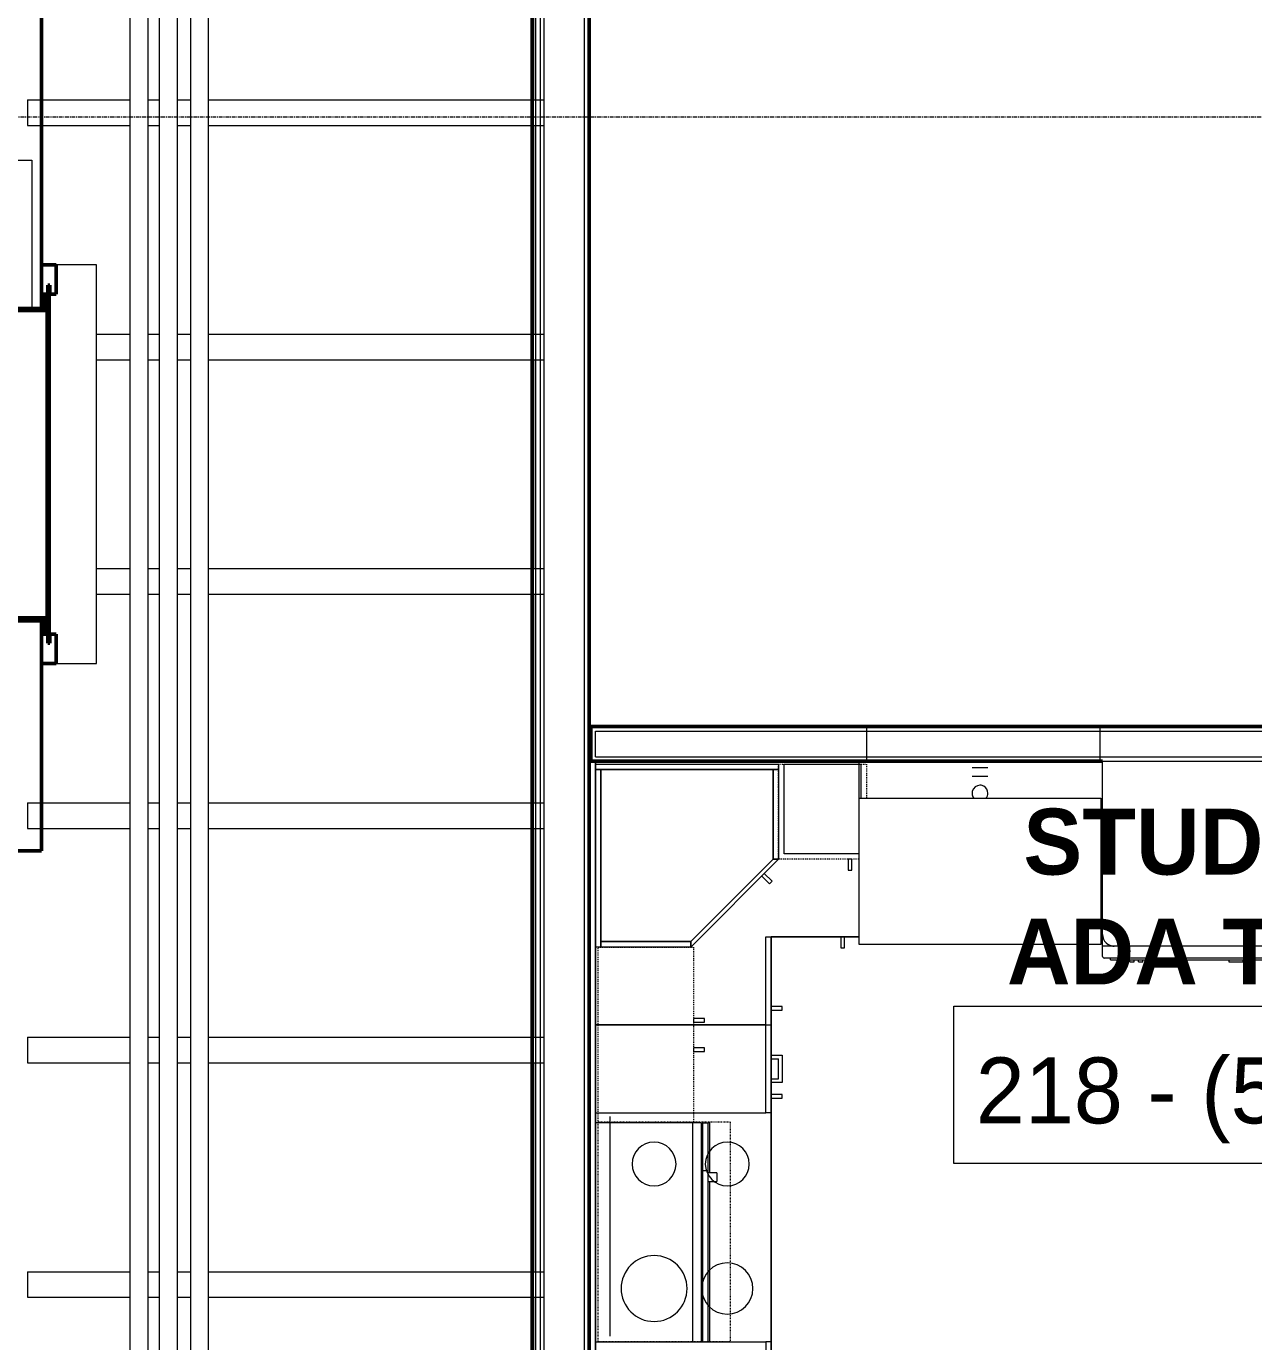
# Model space of a CAD drawing. Header units: inches. Extents: x -4235 to -464, y 9767 to 12359.
# Drawn here: x -3479.4 to -3311.8, y 11368 to 11547.6 of the extents above; entities that cross this region are included whole.
import ezdxf

# ---------------------------------------------------------------- set-up
doc = ezdxf.new("R2010")
doc.units = ezdxf.units.IN
doc.header["$MEASUREMENT"] = 0
for name, pattern in [('Dash', [0.25, 0.125, -0.125]), ('Grid Line 1_2_', [0.875, 0.5, -0.125, 0.125, -0.125]), ('Overhead', [0.15625, 0.09375, -0.0625])]:
    doc.linetypes.add(name, pattern=pattern)
for name, color, linetype, lineweight in [('0-1', 7, 'Continuous', 5), ('0-2', 10, 'Continuous', 9), ('A-AREA-IDEN', 2, 'Continuous', 9), ('A-FLOR-3', 192, 'Continuous', 9), ('A-GENM-1', 254, 'Continuous', 9), ('A-GENM-2', 10, 'Continuous', 9), ('A-GENM-3', 7, 'Continuous', 50), ('A-WALL-1', 7, 'Continuous', 50), ('A-WALL-2', 250, 'Continuous', 13), ('A-WALL-3', 10, 'Continuous', 9), ('A-WALL-4', 254, 'Continuous', 9), ('A-WALL-5', 113, 'Continuous', 9), ('G-IMPT-1', 10, 'Continuous', 9), ('I-WALL-1', 7, 'Continuous', 50), ('I-WALL-3', 254, 'Continuous', 9), ('P-PIPE-1', 10, 'Continuous', 9), ('P-SANR-FIXT-1', 10, 'Continuous', 9), ('P-SANR-FIXT-2', 254, 'Continuous', 9), ('Q-CASE', 31, 'Continuous', 9), ('Q-CASE-1', 254, 'Continuous', 9), ('Q-CASE-2', 10, 'Continuous', 9), ('Q-CASE-3', 254, 'Dash', 9), ('Q-CASE-4', 10, 'Dash', 9), ('Q-SPCQ-1', 10, 'Continuous', 9), ('Q-SPCQ-2', 91, 'Overhead', 9), ('S-BEAM', 12, 'Continuous', 9), ('S-GRID-1', 1, 'Grid Line 1_2_', 9)]:
    doc.layers.add(name, color=color, linetype=linetype, lineweight=lineweight)
doc.styles.add('Century Gothic', font='ufonts.com_century-gothic.ttf', dxfattribs={"height": 9})
doc.styles.add('Century Gothic_B', font='GOTHICB.TTF', dxfattribs={"height": 9})

# ---------------------------------------------------------------- blocks, each defined once
blk = doc.blocks.new('Range - 24_ x 30_-2320547-BACKGROUND - RCP - 2ND FLOOR')
at = {"layer": 'Q-SPCQ-1'}
blk.add_line((0, 22), (30, 22), dxfattribs=at)
for centre, radius, start, end in [((6.5, 16), 4.5, 360, 180), ((23.5, 16), 3, 360, 180), ((6.5, 16), 4.5, 180, 360), ((23.5, 16), 3, 180, 0), ((6.5, 6), 3.5, 360, 180), ((23.5, 6), 3, 360, 180), ((6.5, 6), 3.5, 180, 0), ((23.5, 6), 3, 180, 360)]:
    blk.add_arc(centre, radius, start, end, dxfattribs=at)
blk = doc.blocks.new('Dishwasher_15404 - 34_ counter-2817256-BACKGROUND - RCP - 2ND FLOOR')
at = {"layer": 'Q-SPCQ-1'}
for p, q in [((0, -24), (0, 0)), ((0, 0), (23.68, 0)), ((23.68, 0), (25.25, 0)), ((25.25, 0), (26.68, 0)), ((25.25, 0), (25.25, -1.57)), ((25.25, -1.57), (25.25, -22.43)), ((26.87, -0.2), (26.87, -23.8)), ((27.12, -1.09), (26.87, -1.09)), ((27.12, -2.61), (27.12, -1.09)), ((27.12, -3.81), (27.12, -2.61)), ((27.12, -20.19), (27.12, -3.81)), ((27.37, -4.82), (27.12, -4.82)), ((27.37, -5.81), (27.37, -4.82)), ((27.12, -6.79), (27.37, -6.79)), ((27.37, -6.79), (27.37, -5.81)), ((27.37, -16.15), (27.12, -16.15)), ((27.37, -16.74), (27.37, -16.15)), ((27.37, -16.74), (27.12, -16.74)), ((27.37, -17.33), (27.12, -17.33)), ((27.37, -17.92), (27.12, -17.92)), ((27.37, -17.92), (27.37, -17.33)), ((27.37, -18.51), (27.12, -18.51)), ((27.37, -19.1), (27.12, -19.1)), ((27.37, -19.69), (27.12, -19.69)), ((27.37, -19.1), (27.37, -18.51)), ((27.37, -20.28), (27.37, -19.69)), ((27.12, -21.39), (27.12, -20.19)), ((27.37, -20.28), (27.12, -20.28)), ((27.12, -22.91), (27.12, -21.39)), ((25.25, -22.43), (25.25, -24)), ((27.12, -22.91), (26.87, -22.91)), ((23.68, -24), (0, -24)), ((25.25, -24), (23.68, -24)), ((26.68, -24), (25.25, -24))]:
    blk.add_line(p, q, dxfattribs=at)
for centre, radius, start, end in [((26.68, -0.2), 0.197, 15, 90), ((26.68, -0.2), 0.197, 0, 90), ((23.68, -1.57), 1.57, 0, 90), ((23.68, -1.57), 1.57, 32.077, 42.3359), ((23.68, -1.57), 1.57, 17.8182, 27.5266), ((23.68, -1.57), 1.57, 0, 13.6425), ((23.68, -22.43), 1.57, 270, 0), ((23.68, -22.43), 1.57, 317.6641, 327.923), ((23.68, -22.43), 1.57, 332.4734, 342.1818), ((23.68, -22.43), 1.57, 346.3575, 0), ((26.68, -23.8), 0.197, 270, 0)]:
    blk.add_arc(centre, radius, start, end, dxfattribs=at)
blk = doc.blocks.new('30quot_MicrowaveVent_11166 - 70cm miele oven-V126-BACKGROUND - RCP - 2ND FLOOR')
at = {"layer": 'Q-CASE-1'}
for p, q in [((-14.2, -0.38), (-14.2, -13.23)), ((15.68, -13.23), (15.68, -0.38)), ((-14.2, -13.23), (-14.2, -14.49)), ((15.68, -13.23), (-14.2, -13.23)), ((15.68, -14.49), (15.68, -13.23)), ((-14.2, -14.49), (15.68, -14.49)), ((9.18, -14.61), (-14.2, -14.61)), ((-14.2, -14.61), (-14.2, -15.39)), ((-14.2, -15.39), (-14.2, -15.6)), ((-14.2, -15.39), (9.18, -15.39)), ((-14.2, -15.6), (7.69, -15.6)), ((7.69, -15.39), (7.69, -16.16)), ((7.69, -16.16), (7.69, -16.55)), ((8.88, -16.55), (8.88, -15.39)), ((8.88, -15.6), (15.68, -15.6)), ((9.18, -14.61), (9.18, -15.39)), ((15.68, -14.61), (9.18, -14.61)), ((9.18, -14.61), (9.18, -15.39)), ((9.18, -15.39), (15.68, -15.39)), ((15.68, -14.61), (15.68, -15.39)), ((15.68, -15.6), (15.68, -15.39)), ((7.69, -16.6), (8.88, -16.6))]:
    blk.add_line(p, q, dxfattribs=at)
at = {"layer": 'Q-CASE-2'}
for p, q in [((-14.2, 0), (-14.2, -0.38)), ((15.68, 0), (-14.2, 0)), ((15.68, -0.38), (15.68, 0))]:
    blk.add_line(p, q, dxfattribs=at)
blk = doc.blocks.new('Base Cabinet 3 Drawer 230 - Base Cabinet 3 Drawer 230 27_-2571739-BACKGROUND - RCP - 2ND FLOOR')
at = {"layer": 'Q-CASE-2'}
for p, q in [((-12.76, -23.25), (-12.76, 0)), ((-12.76, 0), (14.24, 0)), ((14.24, 0), (14.24, -23.25)), ((-12.76, -23.25), (-12.76, -24)), ((14.24, -23.25), (-12.76, -23.25)), ((14.24, -24), (14.24, -23.25)), ((-12.76, -24), (14.24, -24)), ((-0.64, -24), (-1.14, -24)), ((-1.14, -25.5), (-1.14, -24)), ((-0.64, -25), (-0.64, -24)), ((-0.64, -25), (2.11, -25)), ((2.11, -25), (2.11, -24)), ((2.11, -24), (2.61, -24)), ((2.61, -24), (2.61, -25.5)), ((2.61, -25.5), (-1.14, -25.5))]:
    blk.add_line(p, q, dxfattribs=at)
blk = doc.blocks.new('Single Door 1 Drawer 211 - 211 Base Cabinet Single Door1 Drawer 12_-2709705-BACKGROUND - RCP - 2ND FLOOR')
at = {"layer": 'Q-CASE-2'}
for p, q in [((-7.14, 24), (-7.14, 25.5)), ((-7.14, 25.5), (-3.39, 25.5)), ((-3.39, 25.5), (-3.39, 24)), ((-1.27, 25.5), (-1.76, 25.5)), ((-1.76, 25.5), (-1.76, 24)), ((-1.27, 24), (-1.27, 25.5)), ((-11.26, 24), (0.74, 24)), ((-11.26, 23.25), (-11.26, 24)), ((-7.14, 24), (-6.64, 24)), ((-3.89, 25), (-6.64, 25)), ((-6.64, 24), (-6.64, 25)), ((-3.89, 24), (-3.89, 25)), ((-3.39, 24), (-3.89, 24)), ((-1.76, 24), (-1.27, 24)), ((0.74, 24), (0.74, 23.25)), ((0.74, 23.25), (-11.26, 23.25)), ((-11.26, 23.25), (-11.26, 0)), ((0.74, 0), (0.74, 23.25)), ((-11.26, 0), (0.74, 0))]:
    blk.add_line(p, q, dxfattribs=at)
blk = doc.blocks.new('Base Cabinet Corner 197 - Base Cabinet Corner 197-2569781-BACKGROUND - RCP - 2ND FLOOR')
at = {"layer": 'Q-CASE-2'}
for p, q in [((0.74, 36), (-23.26, 36)), ((-23.26, 36), (-23.26, 0)), ((0.74, 23.25), (0.74, 36)), ((0.74, 24), (0.74, 36)), ((0.73, 34), (0.73, 33.51)), ((2.23, 34), (0.73, 34)), ((0.73, 33.51), (2.23, 33.51)), ((2.23, 33.51), (2.23, 34)), ((10.73, 25.5), (10.24, 25.5)), ((10.24, 25.5), (10.24, 24)), ((10.73, 24), (10.73, 25.5)), ((12.74, 24), (0.74, 24)), ((0.74, 23.25), (0.74, 24)), ((10.24, 24), (10.73, 24)), ((12.74, 0), (12.74, 24)), ((12.74, 23.25), (0.74, 23.25)), ((-23.26, 0), (12.74, 0))]:
    blk.add_line(p, q, dxfattribs=at)
blk = doc.blocks.new('308 - 308 x 24_-V127-BACKGROUND - RCP - 2ND FLOOR')
at = {"layer": 'Q-CASE'}
for p, q in [((-12, 13.19), (0, 25.19)), ((0, 25.19), (0, 24.44)), ((0, 24.44), (-11.25, 13.19)), ((-11.25, 13.19), (-12, 13.19))]:
    blk.add_line(p, q, dxfattribs=at)
at = {"layer": 'Q-CASE-1'}
for p, q in [((0, 25.19), (12.25, 25.19)), ((0, 24.44), (0, 25.19)), ((12.25, 25.19), (12.25, 24.44)), ((12.25, 0.94), (12.25, 25.19)), ((12.25, 25.19), (12.63, 25.19)), ((-11.25, 13.19), (0, 24.44)), ((0, 24.44), (12.25, 24.44)), ((12.25, 24.44), (0, 24.44)), ((12.25, 24.44), (12.25, 0.94)), ((-10.76, 16.55), (-11.11, 16.2)), ((-11.11, 16.2), (-10.05, 15.14)), ((-9.7, 15.49), (-10.76, 16.55)), ((-12, 13.19), (-11.25, 13.19)), ((-12, 3.33), (-12, 13.19)), ((-11.25, 3.27), (-11.25, 13.19)), ((-11.25, 13.19), (-11.25, 3.27)), ((-12, 0.94), (-12, 3.31)), ((-11.25, 0.94), (-11.25, 3.2)), ((-11.25, 3.2), (-11.25, 0.94)), ((-11.25, 0.94), (-12, 0.94)), ((-12, 0.19), (-12, 0.94)), ((-12, 0.94), (12.63, 0.94)), ((12.25, 0.94), (-11.25, 0.94)), ((12.63, 0.94), (12.25, 0.94))]:
    blk.add_line(p, q, dxfattribs=at)
at = {"layer": 'Q-CASE-2'}
for p, q in [((12.63, 25.19), (13, 25.19)), ((13, 25.19), (13, 0.94)), ((10.32, 0.19), (-12, 0.19)), ((12.63, 0.19), (10.37, 0.19)), ((13, 0.94), (12.63, 0.94)), ((12.63, 0.94), (13, 0.94)), ((13, 0.19), (12.63, 0.19)), ((13, 0.94), (13, 0.19))]:
    blk.add_line(p, q, dxfattribs=at)
blk = doc.blocks.new('300 Series Wall Hung Cabinet_301 - 12_ x 24_-V26-BACKGROUND - RCP - 2ND FLOOR')
at = {"layer": 'Q-CASE-1'}
for p, q in [((-3.51, 14.69), (-4, 14.69)), ((-4, 14.69), (-4, 13.19)), ((-3.51, 13.19), (-3.51, 14.69)), ((-4, 13.19), (-3.51, 13.19)), ((-5, 12.44), (5.25, 12.44)), ((5.25, 12.44), (5.25, 3.44)), ((-5.25, 0.19), (-5.25, 4.87)), ((5.25, 3.41), (5.25, 0.19))]:
    blk.add_line(p, q, dxfattribs=at)
at = {"layer": 'Q-CASE-2'}
blk.add_line((5.25, 0.19), (-5.25, 0.19), dxfattribs=at)
at = {"layer": 'Q-CASE-3'}
for p, q in [((-5, 13.19), (6, 13.19)), ((6, 13.19), (6, 3.33)), ((-6, 0.19), (-6, 4.87)), ((6, 3.31), (6, 0.19))]:
    blk.add_line(p, q, dxfattribs=at)
at = {"layer": 'Q-CASE-4'}
blk.add_line((6, 0.19), (-6, 0.19), dxfattribs=at)
blk = doc.blocks.new('kitchen_faucet_14143 - kitchen_faucet_14143-V128-BACKGROUND - RCP - 2ND FLOOR')
at = {"layer": 'P-SANR-FIXT-2'}
for p, q in [((2.26, -1.08), (2.26, 1.08)), ((2.34, 1.08), (2.34, -0.28)), ((3.44, 1.05), (3.44, 1.08)), ((3.44, -1.08), (3.44, 1.05)), ((2.34, -0.28), (2.34, -0.54)), ((2.34, -0.54), (2.34, -0.77)), ((2.34, -0.77), (2.34, -1.08))]:
    blk.add_line(p, q, dxfattribs=at)
for start, end in [(75, 130.3805), (0, 74.8695), (330, 0), (229.6195, 270), (270, 330)]:
    blk.add_arc((0, 0), 1.08, start, end, dxfattribs=at)
blk = doc.blocks.new('Stainless Steel Farmhous Kitchen Sink - Stainless Steel Farmhous Kitchen Sink-2552578-BACKGROUND - RCP - 2ND FLOOR')
at = {"layer": 'P-SANR-FIXT-1'}
for p, q in [((-33, 22.2), (0, 22.2)), ((-33, 2.25), (-33, 22.2)), ((0, 22.2), (0, 2.25)), ((0, 2.25), (-33, 2.25))]:
    blk.add_line(p, q, dxfattribs=at)
blk = doc.blocks.new('300 Series Wall Hung Cabinet_302 - 24_ X 24_-V63-BACKGROUND - RCP - 2ND FLOOR')
at = {"layer": 'Q-CASE-1'}
for p, q in [((-1.76, 14.69), (-2.25, 14.69)), ((-2.25, 14.69), (-2.25, 13.19)), ((-1.76, 13.19), (-1.76, 14.69)), ((2.24, 14.69), (1.75, 14.69)), ((1.75, 14.69), (1.75, 13.19)), ((2.24, 13.19), (2.24, 14.69)), ((-2.25, 13.19), (-1.76, 13.19)), ((1.75, 13.19), (2.24, 13.19))]:
    blk.add_line(p, q, dxfattribs=at)
at = {"layer": 'Q-CASE-3'}
for p, q in [((-12, 0.19), (-12, 13.19)), ((-12, 13.19), (12, 13.19)), ((12, 13.19), (12, 0.19))]:
    blk.add_line(p, q, dxfattribs=at)
at = {"layer": 'Q-CASE-4'}
blk.add_line((12, 0.19), (-12, 0.19), dxfattribs=at)
blk = doc.blocks.new('Range_Hood_386 - 30_ Wide-V86-BACKGROUND - RCP - 2ND FLOOR')
at = {"layer": 'Q-SPCQ-2'}
for p, q in [((-15, -6), (-15, 12)), ((-15, 12), (15, 12)), ((15, 12), (15, -6)), ((15, -6), (-15, -6))]:
    blk.add_line(p, q, dxfattribs=at)
blk = doc.blocks.new('CTR - 1st Phase - Unit Layouts_rvt-1-BACKGROUND - RCP - 2ND FLOOR')
at = {"layer": 'A-WALL-1'}
for p, q in [((-3402.3, 11451.36), (-3402.3, 11451.99)), ((-3402.3, 11451.99), (-3278.22, 11451.99)), ((-3402.3, 11447.86), (-3402.3, 11451.36)), ((-3402.3, 11447.24), (-3402.3, 11447.86)), ((-3332.42, 11447.24), (-3402.3, 11447.24))]:
    blk.add_line(p, q, dxfattribs=at)
at = {"layer": 'A-WALL-2'}
for p, q in [((-3401.67, 11447.86), (-3401.67, 11451.36)), ((-3401.67, 11451.36), (-3277.6, 11451.36)), ((-3401.67, 11447.86), (-3249.45, 11447.86))]:
    blk.add_line(p, q, dxfattribs=at)
at = {"layer": 'A-WALL-3'}
for p, q in [((-3364.67, 11447.24), (-3401.67, 11447.24)), ((-3332.82, 11447.24), (-3364.67, 11447.24)), ((-3332.42, 11447.24), (-3332.82, 11447.24))]:
    blk.add_line(p, q, dxfattribs=at)
at = {"layer": 'A-WALL-4'}
for p, q in [((-3402.3, 11447.24), (-3402.3, 11451.99)), ((-3402.3, 11451.99), (-3364.67, 11451.99)), ((-3364.67, 11451.99), (-3364.67, 11447.24)), ((-3364.67, 11451.99), (-3364.67, 11447.24)), ((-3364.67, 11451.99), (-3332.82, 11451.99)), ((-3332.82, 11451.99), (-3332.82, 11447.24)), ((-3332.82, 11451.99), (-3332.82, 11447.24)), ((-3332.82, 11451.99), (-3284.82, 11451.99)), ((-3401.67, 11447.24), (-3402.3, 11447.24))]:
    blk.add_line(p, q, dxfattribs=at)
at = {"layer": 'A-WALL-5'}
for p, q in [((-3401.67, 11447.24), (-3401.67, 11292.98)), ((-3332.42, 11447.24), (-3401.67, 11447.24)), ((-3401.67, 11447.24), (-3332.42, 11447.24)), ((-3401.67, 11292.98), (-3401.67, 11447.24)), ((-3377.67, 11413.74), (-3377.67, 11423.24)), ((-3377.67, 11423.24), (-3368.16, 11423.24)), ((-3368.16, 11423.24), (-3377.67, 11423.24)), ((-3377.67, 11423.24), (-3377.67, 11413.74)), ((-3367.67, 11423.24), (-3365.67, 11423.24)), ((-3365.67, 11423.24), (-3367.67, 11423.24)), ((-3332.67, 11423.24), (-3332.42, 11423.24)), ((-3332.42, 11423.24), (-3332.67, 11423.24)), ((-3377.67, 11413.25), (-3377.67, 11413.74)), ((-3377.67, 11407.11), (-3377.67, 11413.25)), ((-3377.67, 11413.25), (-3377.67, 11407.11)), ((-3377.67, 11406.61), (-3377.67, 11407.11)), ((-3377.67, 11403.86), (-3377.67, 11406.61)), ((-3377.67, 11406.61), (-3377.67, 11403.86)), ((-3377.67, 11403.36), (-3377.67, 11403.86)), ((-3377.67, 11401.74), (-3377.67, 11403.36)), ((-3377.67, 11403.36), (-3377.67, 11401.74)), ((-3377.67, 11401.25), (-3377.67, 11401.74)), ((-3377.67, 11356.36), (-3377.67, 11401.25)), ((-3377.67, 11401.25), (-3377.67, 11356.36))]:
    blk.add_line(p, q, dxfattribs=at)
at = {"layer": '0-2'}
for name, p, rotation in [('Base Cabinet Corner 197 - Base Cabinet Corner 197-2569781-BACKGROUND - RCP - 2ND FLOOR', (-3401.67, 11423.98), 270.0000000000522), ('308 - 308 x 24_-V127-BACKGROUND - RCP - 2ND FLOOR', (-3388.67, 11447.05), 180), ('300 Series Wall Hung Cabinet_301 - 12_ x 24_-V26-BACKGROUND - RCP - 2ND FLOOR', (-3370.67, 11447.05), 180), ('Dishwasher_15404 - 34_ counter-2817256-BACKGROUND - RCP - 2ND FLOOR', (-3308.42, 11447.24), 269.9999999999322), ('kitchen_faucet_14143 - kitchen_faucet_14143-V128-BACKGROUND - RCP - 2ND FLOOR', (-3349.17, 11442.88), 90.00000000001617), ('Stainless Steel Farmhous Kitchen Sink - Stainless Steel Farmhous Kitchen Sink-2552578-BACKGROUND - RCP - 2ND FLOOR', (-3365.67, 11444.43), 180), ('300 Series Wall Hung Cabinet_302 - 24_ X 24_-V63-BACKGROUND - RCP - 2ND FLOOR', (-3401.49, 11409.86), 270.0000000000061), ('Single Door 1 Drawer 211 - 211 Base Cabinet Single Door1 Drawer 12_-2709705-BACKGROUND - RCP - 2ND FLOOR', (-3401.67, 11399.98), 270.0000000000516), ('Range_Hood_386 - 30_ Wide-V86-BACKGROUND - RCP - 2ND FLOOR', (-3389.3, 11382.98), 90.00000000001035), ('Range - 24_ x 30_-2320547-BACKGROUND - RCP - 2ND FLOOR', (-3377.67, 11368.74), 89.99999999994459), ('30quot_MicrowaveVent_11166 - 70cm miele oven-V126-BACKGROUND - RCP - 2ND FLOOR', (-3401.67, 11382.18), 90.00000000000742), ('Base Cabinet 3 Drawer 230 - Base Cabinet 3 Drawer 230 27_-2571739-BACKGROUND - RCP - 2ND FLOOR', (-3401.67, 11353.74), 89.99999999996197)]:
    blk.add_blockref(name, p, dxfattribs=dict(at, rotation=rotation))
blk = doc.blocks.new('CTR - 1st Phase - Common Walls_rvt-1-BACKGROUND - RCP - 2ND FLOOR')
at = {"layer": 'A-WALL-2'}
for p, q in [((-3409.8, 11255.36), (-3409.8, 11647.86)), ((-3409.17, 11255.36), (-3409.17, 11647.24)), ((-3408.67, 11255.36), (-3408.67, 11646.74)), ((-3403.17, 11255.36), (-3403.17, 11641.24))]:
    blk.add_line(p, q, dxfattribs=at)
at = {"layer": 'I-WALL-1'}
for p, q in [((-3410.3, 11255.36), (-3410.3, 11648.36)), ((-3402.55, 11640.61), (-3402.55, 11255.36))]:
    blk.add_line(p, q, dxfattribs=at)
at = {"layer": 'I-WALL-3'}
blk.add_line((-3410.3, 11256.26), (-3410.3, 11648.36), dxfattribs=at)
at = {"layer": 'P-PIPE-1'}
for p, q in [((-3465.19, 11026.52), (-3465.19, 11687.66)), ((-3462.81, 11687.66), (-3462.81, 11026.52)), ((-3461.19, 11026.52), (-3461.19, 11687.66)), ((-3458.81, 11687.66), (-3458.81, 11026.52)), ((-3456.94, 11026.52), (-3456.94, 11687.66)), ((-3454.57, 11687.66), (-3454.57, 11026.52))]:
    blk.add_line(p, q, dxfattribs=at)
blk = doc.blocks.new('Otis_G2S_072320191620 - Duty_3500_Speed_150_Seismic_N_CabHeight_93_CabPanels_Y_EntHeight_84_CwtLoc_L2_CwtSafety_N_DoorHand_CO_OpeningType_Front_Glassback_N_FRSAME_NOH-2444874-BACKGROUND - RCP - 2ND FLOOR')
at = {"layer": 'G-IMPT-1'}
for p, q in [((7.47, 77.7), (86.21, 77.7)), ((7.47, 44.86), (7.47, 77.7)), ((86.21, 77.7), (86.21, 44.86)), ((91.02, 65.05), (87.2, 65.05)), ((87.2, 44.86), (87.2, 65.05)), ((100.99, 63.74), (100.99, 14.06)), ((101.36, 14.06), (101.36, 63.74)), ((101.43, 63.74), (101.43, 14.06)), ((87.2, 57.39), (87.06, 57.39)), ((87.06, 57.39), (87.06, 54.39)), ((87.2, 54.29), (86.86, 54.29)), ((86.86, 54.29), (86.86, 49.29)), ((87.06, 54.39), (87.2, 54.39)), ((87.2, 49.15), (86.61, 49.15)), ((86.61, 49.15), (86.61, 48.84)), ((86.61, 48.84), (87.2, 48.84)), ((86.86, 49.29), (87.2, 49.29)), ((87.2, 49.26), (86.86, 49.26)), ((86.86, 49.15), (86.86, 49.26)), ((86.86, 45.73), (86.86, 48.84)), ((86.86, 45.73), (87.2, 45.73)), ((89.83, 45.49), (87.27, 45.49)), ((87.27, 45.12), (87.27, 45.49)), ((87.27, 45.12), (89.83, 45.12)), ((91.02, 45.49), (89.83, 45.49)), ((89.83, 45.12), (89.83, 45.49)), ((89.83, 45.12), (91.02, 45.12)), ((13.69, 44.86), (5.5, 44.86)), ((5.5, 44.86), (5.5, 42.89)), ((13.69, 44.86), (5.5, 44.86)), ((21.69, 44.89), (13.69, 44.89)), ((13.69, 32.89), (13.69, 44.89)), ((21.69, 44.89), (21.69, 32.89)), ((71.99, 44.86), (21.69, 44.86)), ((71.99, 44.86), (21.69, 44.86)), ((79.99, 44.89), (71.99, 44.89)), ((71.99, 32.89), (71.99, 44.89)), ((79.99, 44.89), (79.99, 32.89)), ((88.18, 44.86), (79.99, 44.86)), ((88.18, 44.86), (79.99, 44.86)), ((88.18, 42.89), (88.18, 44.86)), ((98.65, 43.06), (98.74, 43.5)), ((98.74, 43.5), (98.99, 43.88)), ((98.99, 43.88), (99.37, 44.13)), ((99.37, 44.13), (99.81, 44.22)), ((99.81, 44.22), (100.26, 44.13)), ((100.26, 44.13), (100.64, 43.88)), ((100.64, 43.88), (100.89, 43.5)), ((100.89, 43.5), (100.98, 43.06)), ((13.69, 42.89), (5.5, 42.89)), ((7.47, 34.89), (7.47, 42.89)), ((71.99, 42.89), (21.69, 42.89)), ((88.18, 42.89), (79.99, 42.89)), ((86.21, 42.89), (86.21, 34.89)), ((87.2, 34.89), (87.2, 42.89)), ((98.74, 42.61), (98.65, 43.06)), ((98.99, 42.23), (98.74, 42.61)), ((99.37, 41.98), (98.99, 42.23)), ((98.99, 41.13), (99.37, 41.38)), ((99.81, 41.89), (99.37, 41.98)), ((99.37, 41.38), (99.81, 41.47)), ((100.26, 41.98), (99.81, 41.89)), ((99.81, 41.47), (100.26, 41.38)), ((100.64, 42.23), (100.26, 41.98)), ((100.26, 41.38), (100.64, 41.13)), ((100.89, 42.61), (100.64, 42.23)), ((100.98, 43.06), (100.89, 42.61)), ((98.65, 40.31), (98.74, 40.75)), ((98.74, 39.86), (98.65, 40.31)), ((98.74, 40.75), (98.99, 41.13)), ((98.99, 39.48), (98.74, 39.86)), ((100.64, 41.13), (100.89, 40.75)), ((100.89, 39.86), (100.64, 39.48)), ((100.89, 40.75), (100.98, 40.31)), ((100.98, 40.31), (100.89, 39.86)), ((98.65, 37.48), (98.74, 37.93)), ((98.74, 37.93), (98.99, 38.3)), ((99.37, 39.23), (98.99, 39.48)), ((98.99, 38.3), (99.37, 38.56)), ((99.81, 39.14), (99.37, 39.23)), ((99.37, 38.56), (99.81, 38.64)), ((100.26, 39.23), (99.81, 39.14)), ((99.81, 38.64), (100.26, 38.56)), ((100.64, 39.48), (100.26, 39.23)), ((100.26, 38.56), (100.64, 38.3)), ((100.64, 38.3), (100.89, 37.93)), ((100.89, 37.93), (100.98, 37.48)), ((98.74, 37.04), (98.65, 37.48)), ((98.99, 36.66), (98.74, 37.04)), ((99.37, 36.41), (98.99, 36.66)), ((99.81, 36.32), (99.37, 36.41)), ((100.26, 36.41), (99.81, 36.32)), ((100.64, 36.66), (100.26, 36.41)), ((100.89, 37.04), (100.64, 36.66)), ((100.98, 37.48), (100.89, 37.04)), ((5.5, 34.89), (5.5, 32.93)), ((5.5, 34.89), (13.69, 34.89)), ((21.69, 34.89), (71.99, 34.89)), ((79.99, 34.89), (88.18, 34.89)), ((88.18, 32.93), (88.18, 34.89)), ((98.65, 34.73), (98.74, 35.18)), ((98.74, 34.29), (98.65, 34.73)), ((98.74, 35.18), (98.99, 35.55)), ((98.99, 33.91), (98.74, 34.29)), ((98.99, 35.55), (99.37, 35.81)), ((99.37, 35.81), (99.81, 35.89)), ((99.81, 35.89), (100.26, 35.81)), ((100.26, 35.81), (100.64, 35.55)), ((100.64, 35.55), (100.89, 35.18)), ((100.89, 34.29), (100.64, 33.91)), ((100.89, 35.18), (100.98, 34.73)), ((100.98, 34.73), (100.89, 34.29)), ((13.69, 32.93), (5.5, 32.93)), ((5.5, 32.93), (13.69, 32.93)), ((7.47, 7.9), (7.47, 32.93)), ((13.69, 32.89), (21.69, 32.89)), ((71.99, 32.93), (21.69, 32.93)), ((21.69, 32.93), (71.99, 32.93)), ((71.99, 32.89), (79.99, 32.89)), ((88.18, 32.93), (79.99, 32.93)), ((79.99, 32.93), (88.18, 32.93)), ((86.21, 32.93), (86.21, 7.9)), ((87.2, 12.74), (87.2, 32.93)), ((99.37, 33.66), (98.99, 33.91)), ((99.81, 33.57), (99.37, 33.66)), ((100.26, 33.66), (99.81, 33.57)), ((100.64, 33.91), (100.26, 33.66)), ((87.16, 30.61), (86.71, 30.61)), ((86.71, 30.61), (86.71, 29.78)), ((87.16, 30.61), (87.16, 29.78)), ((86.71, 29.78), (87.16, 29.78)), ((87.16, 29.67), (86.71, 29.67)), ((86.71, 28.72), (86.71, 29.67)), ((87.16, 29.67), (87.16, 28.72)), ((89.83, 28.91), (87.27, 28.91)), ((87.27, 28.53), (87.27, 28.91)), ((90.65, 28.91), (89.83, 28.91)), ((89.83, 28.53), (89.83, 28.91)), ((91.02, 28.91), (90.96, 28.91)), ((86.71, 28.72), (87.16, 28.72)), ((87.27, 28.53), (89.83, 28.53)), ((89.83, 28.53), (90.65, 28.53)), ((90.96, 28.53), (91.02, 28.53)), ((87.2, 12.74), (91.02, 12.74)), ((7.47, 7.9), (4.09, 7.9)), ((4.09, 7.9), (4.09, 4.56)), ((86.21, 7.9), (7.47, 7.9)), ((89.59, 7.9), (86.21, 7.9)), ((89.59, 4.56), (89.59, 7.9)), ((67.84, 5.85), (25.84, 5.85)), ((25.84, 5.85), (25.84, 5.75)), ((25.84, 5.75), (67.84, 5.75)), ((25.84, 4.57), (25.84, 5.75)), ((67.84, 5.75), (67.84, 5.85)), ((67.84, 5.75), (67.84, 4.57)), ((4.09, 4.56), (25.84, 4.56)), ((67.84, 4.57), (25.84, 4.57)), ((25.84, 4.56), (67.84, 4.56)), ((67.84, 4.56), (89.59, 4.56))]:
    blk.add_line(p, q, dxfattribs=at)
blk = doc.blocks.new('Otis_G2S_072320191620 - Otis_G2S_072320191620-2295120-BACKGROUND - RCP - 2ND FLOOR')
at = {"layer": 'A-GENM-1'}
for p, q in [((102, 67.78), (102, 63.74)), ((0, 35.9), (0, 41.9)), ((0, 41.9), (2, 41.9)), ((102, 41.9), (102, 35.9)), ((2, 35.9), (0, 35.9)), ((2, 34.63), (0, 34.63)), ((0, 34.63), (0, 24.63)), ((0, 24.63), (2, 24.63)), ((102, 14.06), (102, 10.02)), ((68.06, 0), (88.31, 0)), ((88.31, 0), (88.31, -6.69)), ((88.31, -6.69), (67.94, -6.69)), ((25.53, -8), (25.69, -7.93)), ((67.94, -7.93), (68.06, -7.99))]:
    blk.add_line(p, q, dxfattribs=at)
at = {"layer": 'A-GENM-2'}
for p, q in [((91.02, 10.91), (91.02, 66.89)), ((91.02, 66.89), (91.21, 66.89)), ((91.21, 66.89), (91.21, 10.91)), ((91.21, 66.89), (92.16, 66.89)), ((92.16, 66.89), (92.16, 10.91)), ((92.16, 66.89), (98.85, 66.89)), ((98.85, 63.74), (98.85, 67.78)), ((98.85, 67.78), (101.8, 67.78)), ((101.8, 67.78), (102, 67.78)), ((101.8, 63.74), (101.8, 67.78)), ((102, 67.78), (102, 66.89)), ((102, 67.78), (102, 66.89)), ((102, 67.78), (102, 63.74)), ((102, 66.89), (102, 63.94)), ((102, 66.89), (102, 63.94)), ((102, 66.89), (102, 63.94)), ((102, 66.89), (102, 63.74)), ((98.85, 63.74), (92.16, 63.74)), ((101.8, 63.74), (98.85, 63.74)), ((102, 63.74), (101.8, 63.74)), ((102, 63.94), (102, 63.74)), ((102, 63.94), (102, 63.74)), ((102, 63.94), (102, 63.74)), ((102, 63.94), (102, 63.74)), ((102, 63.94), (102, 63.74)), ((2, 41.9), (7.47, 41.9)), ((86.21, 41.9), (87.2, 41.9)), ((101.43, 41.9), (102, 41.9)), ((102, 41.9), (102, 39.09)), ((102, 39.09), (102, 38.71)), ((102, 39.09), (102, 38.71)), ((102, 38.71), (102, 35.9)), ((7.47, 35.9), (2, 35.9)), ((2.3, 34.63), (2, 34.63)), ((2.68, 34.63), (2.3, 34.63)), ((2.3, 34.63), (2.3, 24.63)), ((2.68, 34.63), (2.68, 32.13)), ((87.2, 35.9), (86.21, 35.9)), ((102, 35.9), (101.43, 35.9)), ((2.99, 32.13), (2.99, 29.94)), ((2.99, 29.31), (2.99, 27.13)), ((6.18, 29.94), (6.18, 29.31)), ((2.68, 27.13), (2.68, 24.63)), ((2, 24.63), (2.3, 24.63)), ((2.3, 24.63), (2.68, 24.63)), ((92.16, 14.06), (94.66, 14.06)), ((98.16, 14.06), (98.85, 14.06)), ((98.85, 10.02), (98.85, 14.06)), ((98.85, 14.06), (101.8, 14.06)), ((101.8, 14.06), (102, 14.06)), ((101.8, 10.02), (101.8, 14.06)), ((102, 14.06), (102, 13.86)), ((102, 14.06), (102, 13.86)), ((102, 14.06), (102, 13.86)), ((102, 14.06), (102, 13.86)), ((102, 14.06), (102, 13.86)), ((102, 14.06), (102, 10.91)), ((102, 14.06), (102, 10.02)), ((102, 13.86), (102, 10.91)), ((102, 13.86), (102, 10.91)), ((102, 13.86), (102, 10.91)), ((91.21, 10.91), (91.02, 10.91)), ((92.16, 10.91), (91.21, 10.91)), ((98.85, 10.91), (92.16, 10.91)), ((102, 10.91), (102, 10.02)), ((102, 10.91), (102, 10.02)), ((101.8, 10.02), (98.85, 10.02)), ((102, 10.02), (101.8, 10.02)), ((46.62, 0.96), (46.87, 0.96)), ((67.94, 0), (68.06, 0)), ((23.81, -8.89), (23.81, -8.64)), ((23.81, -8.89), (23.81, -8.77)), ((23.81, -8.77), (69.81, -8.77)), ((69.81, -8.89), (23.81, -8.89)), ((69.81, -8.89), (23.81, -8.89)), ((24.37, -8.52), (25.53, -8)), ((25.81, -8.64), (67.81, -8.64)), ((67.81, -8.64), (25.81, -8.64)), ((68.09, -8), (69.25, -8.52)), ((69.81, -8.64), (69.81, -8.89)), ((69.81, -8.77), (69.81, -8.89))]:
    blk.add_line(p, q, dxfattribs=at)
at = {"layer": 'A-GENM-3'}
for p, q in [((94.66, 63.43), (94.66, 63.74)), ((94.66, 63.74), (98.16, 63.74)), ((96.1, 63.43), (94.66, 63.43)), ((96.1, 61.3), (96.1, 63.43)), ((98.16, 63.43), (96.72, 63.43)), ((96.72, 63.43), (96.72, 61.3)), ((98.16, 63.74), (98.16, 63.43)), ((96.72, 61.3), (96.1, 61.3)), ((2.66, 27.13), (2.66, 32.13)), ((2.66, 32.13), (2.97, 32.13)), ((2.97, 32.13), (2.97, 29.94)), ((90.65, 29.94), (90.65, 32.13)), ((90.65, 32.13), (90.96, 32.13)), ((90.96, 32.13), (90.96, 27.13)), ((2.97, 29.94), (6.16, 29.94)), ((6.16, 29.31), (2.97, 29.31)), ((2.97, 29.31), (2.97, 27.13)), ((6.16, 29.94), (6.16, 29.31)), ((87.46, 29.31), (87.46, 29.94)), ((87.46, 29.94), (90.65, 29.94)), ((90.65, 29.31), (87.46, 29.31)), ((90.65, 27.13), (90.65, 29.31)), ((2.97, 27.13), (2.66, 27.13)), ((90.96, 27.13), (90.65, 27.13)), ((96.1, 16.5), (96.72, 16.5)), ((96.1, 14.37), (96.1, 16.5)), ((96.72, 16.5), (96.72, 14.37)), ((94.66, 14.06), (94.66, 14.37)), ((94.66, 14.37), (96.1, 14.37)), ((98.16, 14.06), (94.66, 14.06)), ((96.72, 14.37), (98.16, 14.37)), ((98.16, 14.37), (98.16, 14.06)), ((25.69, 2), (25.69, 2.41)), ((25.69, 2.41), (46.81, 2.41)), ((46.81, 2.41), (67.81, 2.41)), ((46.81, 1.25), (46.81, 2.41)), ((46.81, 2.41), (46.81, 1.25)), ((67.81, 2.41), (67.81, 2)), ((23.6, 0.96), (25.44, 0.96)), ((23.6, 0.25), (23.6, 0.96)), ((23.73, 0.25), (23.6, 0.25)), ((25.44, 0.83), (23.73, 0.83)), ((23.73, 0.83), (23.73, 0.25)), ((46.81, 1.25), (46.62, 1.25)), ((46.87, 1.25), (46.81, 1.25)), ((68.06, 0.96), (70.02, 0.96)), ((69.9, 0.83), (68.06, 0.83)), ((69.9, 0.25), (69.9, 0.83)), ((70.02, 0.25), (69.9, 0.25)), ((70.02, 0.96), (70.02, 0.25)), ((25.69, -8.52), (25.69, 0)), ((25.81, 0), (25.81, -8.64)), ((67.81, -8.64), (67.81, 0)), ((67.94, 0), (67.94, -8.52)), ((23.6, -8.64), (23.6, -8)), ((23.6, -8), (23.73, -8)), ((25.81, -8.64), (23.6, -8.64)), ((23.73, -8), (23.73, -8.52)), ((23.73, -8.52), (25.69, -8.52)), ((70.02, -8.64), (67.81, -8.64)), ((67.94, -8.52), (69.9, -8.52)), ((69.9, -8.52), (69.9, -8)), ((69.9, -8), (70.02, -8)), ((70.02, -8), (70.02, -8.64))]:
    blk.add_line(p, q, dxfattribs=at)
blk.add_blockref('Otis_G2S_072320191620 - Duty_3500_Speed_150_Seismic_N_CabHeight_93_CabPanels_Y_EntHeight_84_CwtLoc_L2_CwtSafety_N_DoorHand_CO_OpeningType_Front_Glassback_N_FRSAME_NOH-2444874-BACKGROUND - RCP - 2ND FLOOR', (0, 0))
blk = doc.blocks.new('Fire-Smoke-Curtain_Custom_DoorSystems_DSI-SD - Multiple Roller Over Under-2460712-BACKGROUND - RCP - 2ND FLOOR')
at = {"layer": 'A-GENM-1'}
for p, q in [((-23.09, 0), (-21.28, 0)), ((21.28, 0), (23.09, 0))]:
    blk.add_line(p, q, dxfattribs=at)
at = {"layer": 'A-GENM-2'}
for p, q in [((-27.21, 0), (-23.09, 0)), ((23.09, 0), (27.21, 0)), ((-27.21, -2), (-27.21, -7.5)), ((27.21, -7.5), (27.21, -2)), ((-27.21, -7.5), (27.21, -7.5))]:
    blk.add_line(p, q, dxfattribs=at)
at = {"layer": 'A-GENM-3'}
for p, q in [((-27.21, -2), (-27.21, 0)), ((-27.21, 0), (-23.21, 0)), ((-23.21, -0.88), (-24.46, -0.88)), ((-24.46, -0.88), (-24.46, -1.13)), ((-24.46, -1.06), (-24.46, -0.9)), ((-24.46, -0.9), (24.46, -0.9)), ((24.46, -1.06), (-24.46, -1.06)), ((-24.46, -1.13), (-23.21, -1.13)), ((-23.21, 0), (-23.21, -0.88)), ((-23.21, -1.13), (-23.21, -2)), ((23.21, -0.88), (23.21, 0)), ((23.21, 0), (27.21, 0)), ((24.46, -0.88), (23.21, -0.88)), ((23.21, -2), (23.21, -1.13)), ((23.21, -1.13), (24.46, -1.13)), ((24.46, -1.13), (24.46, -0.88)), ((24.46, -0.9), (24.46, -1.06)), ((27.21, 0), (27.21, -2)), ((-23.21, -2), (-27.21, -2)), ((27.21, -2), (23.21, -2))]:
    blk.add_line(p, q, dxfattribs=at)
blk = doc.blocks.new('CTR - 1st Phase -Stairs _ Elevators_rvt-1-BACKGROUND - RCP - 2ND FLOOR')
at = {"layer": 'A-WALL-1'}
for p, q in [((-3477.32, 11550.99), (-3477.32, 11542.99)), ((-3477.32, 11542.99), (-3477.32, 11509.05)), ((-3477.32, 11509.05), (-3485.32, 11509.05)), ((-3485.32, 11466.43), (-3477.32, 11466.43)), ((-3477.32, 11466.43), (-3477.32, 11434.99)), ((-3477.32, 11434.99), (-3485.32, 11434.99))]:
    blk.add_line(p, q, dxfattribs=at)
at = {"layer": 'A-WALL-3'}
for p, q in [((-3477.32, 11508.93), (-3477.32, 11509.05)), ((-3477.32, 11466.43), (-3477.32, 11466.68))]:
    blk.add_line(p, q, dxfattribs=at)
at = {"layer": 'A-WALL-4'}
for p, q in [((-3477.32, 11509.05), (-3485.32, 11509.05)), ((-3477.32, 11466.43), (-3485.32, 11466.43))]:
    blk.add_line(p, q, dxfattribs=at)
at = {"layer": '0-2'}
for name, p, rotation in [('Otis_G2S_072320191620 - Otis_G2S_072320191620-2295120-BACKGROUND - RCP - 2ND FLOOR', (-3485.32, 11440.99), 89.99999999998951), ('Fire-Smoke-Curtain_Custom_DoorSystems_DSI-SD - Multiple Roller Over Under-2460712-BACKGROUND - RCP - 2ND FLOOR', (-3477.32, 11487.8), 89.9999999999999)]:
    blk.add_blockref(name, p, dxfattribs=dict(at, rotation=rotation))
blk = doc.blocks.new('Dimension Lumber - LVL - 3_5X5_5-V208-BACKGROUND - RCP - 2ND FLOOR')
at = {"layer": 'S-BEAM'}
for p, q in [((-35.77, 1.75), (-35.77, -1.75)), ((-35.77, 1.75), (-33.88, 1.75)), ((-33.88, 1.75), (-21.73, 1.75)), ((-19.36, 1.75), (-17.73, 1.75)), ((-15.36, 1.75), (-13.49, 1.75)), ((-11.12, 1.75), (33.15, 1.75)), ((33.15, 1.75), (34.78, 1.75)), ((-35.77, -1.75), (-33.88, -1.75)), ((-33.88, -1.75), (-21.73, -1.75)), ((-19.36, -1.75), (-17.73, -1.75)), ((-15.36, -1.75), (-13.49, -1.75)), ((-11.12, -1.75), (33.15, -1.75)), ((33.15, -1.75), (34.78, -1.75))]:
    blk.add_line(p, q, dxfattribs=at)
blk = doc.blocks.new('Dimension Lumber - LVL - 3_5X5_5-V209-BACKGROUND - RCP - 2ND FLOOR')
at = {"layer": 'S-BEAM'}
for p, q in [((-26.38, 1.75), (-21.73, 1.75)), ((-19.36, 1.75), (-17.73, 1.75)), ((-15.36, 1.75), (-13.49, 1.75)), ((-11.12, 1.75), (33.15, 1.75)), ((33.15, 1.75), (34.78, 1.75)), ((-26.38, -1.75), (-21.73, -1.75)), ((-19.36, -1.75), (-17.73, -1.75)), ((-15.36, -1.75), (-13.49, -1.75)), ((-11.12, -1.75), (33.15, -1.75)), ((33.15, -1.75), (34.78, -1.75))]:
    blk.add_line(p, q, dxfattribs=at)
blk = doc.blocks.new('Dimension Lumber - LVL - 3_5X5_5-V210-BACKGROUND - RCP - 2ND FLOOR')
at = {"layer": 'S-BEAM'}
for p, q in [((-26.38, 1.75), (-21.73, 1.75)), ((-19.36, 1.75), (-17.73, 1.75)), ((-15.36, 1.75), (-13.49, 1.75)), ((-11.12, 1.75), (33.15, 1.75)), ((33.15, 1.75), (34.78, 1.75)), ((-26.38, -1.75), (-21.73, -1.75)), ((-19.36, -1.75), (-17.73, -1.75)), ((-15.36, -1.75), (-13.49, -1.75)), ((-11.12, -1.75), (33.15, -1.75)), ((33.15, -1.75), (34.78, -1.75))]:
    blk.add_line(p, q, dxfattribs=at)
blk = doc.blocks.new('Dimension Lumber - LVL - 3_5X5_5-V211-BACKGROUND - RCP - 2ND FLOOR')
at = {"layer": 'S-BEAM'}
for p, q in [((-35.77, 1.75), (-35.77, -1.75)), ((-35.77, 1.75), (-33.87, 1.75)), ((-33.87, 1.75), (-21.73, 1.75)), ((-19.36, 1.75), (-17.73, 1.75)), ((-15.36, 1.75), (-13.49, 1.75)), ((-11.12, 1.75), (33.15, 1.75)), ((33.15, 1.75), (34.78, 1.75)), ((-35.77, -1.75), (-33.87, -1.75)), ((-33.87, -1.75), (-21.73, -1.75)), ((-19.36, -1.75), (-17.73, -1.75)), ((-15.36, -1.75), (-13.49, -1.75)), ((-11.12, -1.75), (33.15, -1.75)), ((33.15, -1.75), (34.78, -1.75))]:
    blk.add_line(p, q, dxfattribs=at)
blk = doc.blocks.new('Dimension Lumber - LVL - 3_5X5_5-V212-BACKGROUND - RCP - 2ND FLOOR')
at = {"layer": 'S-BEAM'}
for p, q in [((-35.77, 1.75), (-35.77, -1.75)), ((-35.77, 1.75), (-21.74, 1.75)), ((-19.36, 1.75), (-17.74, 1.75)), ((-15.36, 1.75), (-13.5, 1.75)), ((-11.12, 1.75), (33.15, 1.75)), ((33.15, 1.75), (34.78, 1.75)), ((-35.77, -1.75), (-21.74, -1.75)), ((-19.36, -1.75), (-17.74, -1.75)), ((-15.36, -1.75), (-13.5, -1.75)), ((-11.12, -1.75), (33.15, -1.75)), ((33.15, -1.75), (34.78, -1.75))]:
    blk.add_line(p, q, dxfattribs=at)

msp = doc.modelspace()

# ---------------------------------------------------------------- linework, layer by layer
at = {"layer": 'A-AREA-IDEN', "flags": 128}
msp.add_lwpolyline([(-3352.74, 11413.79), (-3268.24, 11413.79), (-3268.24, 11392.29), (-3352.74, 11392.29)], close=True, dxfattribs=at)
at = {"layer": 'A-FLOR-3'}
for p, q in [((-3408.67, 11256.26), (-3408.67, 11646.74)), ((-3409.92, 11566.04), (-3409.92, 11537.54)), ((-3477.32, 11537.54), (-3477.32, 11550.99)), ((-3477.32, 11515.01), (-3477.32, 11534.02)), ((-3409.92, 11534.02), (-3409.92, 11505.54)), ((-3409.92, 11502.04), (-3409.92, 11473.54)), ((-3409.92, 11470.04), (-3409.92, 11441.54)), ((-3477.32, 11441.54), (-3477.32, 11460.59)), ((-3477.32, 11434.99), (-3477.32, 11438.04)), ((-3409.92, 11438.04), (-3409.92, 11409.54)), ((-3479.92, 11434.99), (-3477.32, 11434.99)), ((-3409.92, 11406.04), (-3409.92, 11377.54)), ((-3409.92, 11374.04), (-3409.92, 11345.54))]:
    msp.add_line(p, q, dxfattribs=at)
at = {"layer": 'S-GRID-1'}
msp.add_line((-464.45, 11535.19), (-4185.7, 11535.19), dxfattribs=at)

# ---------------------------------------------------------------- block references
at = {"layer": '0-1'}
for name in ['CTR - 1st Phase - Unit Layouts_rvt-1-BACKGROUND - RCP - 2ND FLOOR', 'CTR - 1st Phase - Common Walls_rvt-1-BACKGROUND - RCP - 2ND FLOOR', 'CTR - 1st Phase -Stairs _ Elevators_rvt-1-BACKGROUND - RCP - 2ND FLOOR']:
    msp.add_blockref(name, (0, 0), dxfattribs=at)
at = {"layer": 'S-BEAM'}
for name, p in [('Dimension Lumber - LVL - 3_5X5_5-V208-BACKGROUND - RCP - 2ND FLOOR', (-3443.45, 11535.79)), ('Dimension Lumber - LVL - 3_5X5_5-V209-BACKGROUND - RCP - 2ND FLOOR', (-3443.45, 11503.79)), ('Dimension Lumber - LVL - 3_5X5_5-V210-BACKGROUND - RCP - 2ND FLOOR', (-3443.45, 11471.79)), ('Dimension Lumber - LVL - 3_5X5_5-V211-BACKGROUND - RCP - 2ND FLOOR', (-3443.45, 11439.79)), ('Dimension Lumber - LVL - 3_5X5_5-V212-BACKGROUND - RCP - 2ND FLOOR', (-3443.45, 11407.79)), ('Dimension Lumber - LVL - 3_5X5_5-V212-BACKGROUND - RCP - 2ND FLOOR', (-3443.45, 11375.79))]:
    msp.add_blockref(name, p, dxfattribs=at)

# ---------------------------------------------------------------- texts
at = {"layer": 'A-AREA-IDEN', "char_height": 9, "attachment_point": 1}
for s, insert, width, style in [('STUDIO A -', (-3343.24, 11440.76), 79.083, 'Century Gothic_B'), ('ADA TYPE B', (-3345.49, 11425.76), 84.537, 'Century Gothic_B'), ('218 - (510 SF)', (-3349.74, 11406.79), 94.839, 'Century Gothic')]:
    msp.add_mtext(s, dxfattribs=dict(at, insert=insert, width=width, style=style))

doc.saveas('drawing.dxf')
